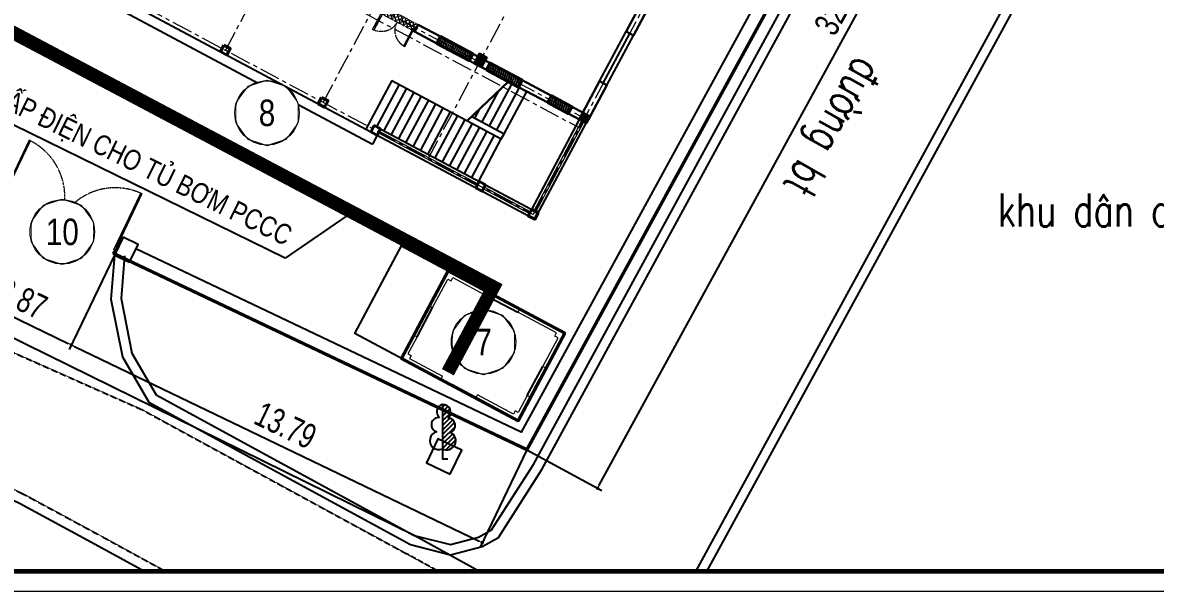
# Model space of a CAD drawing. Header units: millimetres. Extents: x -1075388 to -537338, y 70651 to 270651.
# Drawn here: x -903808 to -869556, y 97125 to 114321 of the extents above; entities that cross this region are included whole.
import ezdxf
from ezdxf.enums import TextEntityAlignment as Align
from ezdxf.xclip import XClip

# ---------------------------------------------------------------- set-up
doc = ezdxf.new("R2010")
doc.units = ezdxf.units.MM
doc.header["$LTSCALE"] = 5
doc.header["$XCLIPFRAME"] = 0
for name, pattern in [('CENTER', [2, 1.25, -0.25, 0.25, -0.25]), ('CENTER2', [28.575, 19.05, -3.175, 3.175, -3.175]), ('CENTERX2', [4, 2.5, -0.5, 0.5, -0.5]), ('DASHDOT', [1, 0.5, -0.25, 0, -0.25]), ('DASHED2', [0.375, 0.25, -0.125]), ('HIDDEN', [0.375, 0.25, -0.125]), ('HIDDEN2', [0.1875, 0.125, -0.0625])]:
    doc.linetypes.add(name, pattern=pattern)
doc.layers.get('0').update_dxf_attribs({"linetype": 'CENTER2'})
for name, color, linetype, lineweight in [('03', 252, 'Continuous', 30), ('BICO-4-NET CAT KT', 4, 'Continuous', 35), ('BICO-9-NÉT CỬA', 9, 'Continuous', 25), ('cat1', 30, 'Continuous', 50), ('cat2', 22, 'Continuous', 30), ('Khungten_LCDI', 7, 'Continuous', 25), ('LC Dim', 8, 'Continuous', 18), ('LC Hatch', 252, 'Continuous', 9), ('LC ISO', 153, 'Continuous', 13), ('LC Net dam 1', 30, 'Continuous', 30), ('LC Net dam2', 6, 'Continuous', 40), ('LC Net khuat', 4, 'HIDDEN', 13), ('LC Net manh', 9, 'Continuous', 5), ('LC Net thay', 7, 'Continuous', 25), ('LC Net truc', 79, 'DASHDOT', 13), ('LC Text1', 3, 'Continuous', 20), ('LC Text2', 7, 'Continuous', 25), ('manh1', 67, 'Continuous', 13), ('thay1', 63, 'Continuous', 18), ('truc', 76, 'CENTER', 9)]:
    doc.layers.add(name, color=color, linetype=linetype, lineweight=lineweight)
for name, color, linetype in [('bonhoa', 4, 'Continuous'), ('BOVIA', 1, 'Continuous'), ('DIA-VAT', 242, 'Continuous'), ('DUONGnhua', 14, 'Continuous'), ('KYHIEU', 7, 'Continuous'), ('NHA', 2, 'Continuous'), ('TEXT', 42, 'Continuous'), ('Tuongxay', 11, 'Continuous')]:
    doc.layers.add(name, color=color, linetype=linetype)
doc.styles.add('General text 2', font='arial.ttf')
doc.styles.add('HOATBIF', font='hoatbif.shx', dxfattribs={"width": 0.75})
doc.styles.add('Khungten', font='VHAVAN.TTF', dxfattribs={"width": 0.9, "height": 5000})
doc.styles.add('simli', font='vnsimli.shx', dxfattribs={"height": 2})
doc.styles.add('T2', font='VHARIAL.TTF', dxfattribs={"width": 0.8})
doc.styles.add('Title', font='VHBLACK.TTF')
doc.styles.add('VnArialH', font='VHARIAL.TTF')
doc.linetypes.add('FENCELINE2', pattern='A,0.25,-0.1,[132,ltypeshp.shx,S=0.1,R=0,X=-0.1,Y=0],-0.1,1', length=1.45)
doc.linetypes.add('HOT_WATER_SUPPLY', pattern='A,0.5,-0.2,["HW",Standard,S=0.1,R=0,X=-0.1,Y=-0.05],-0.2', length=0.9)
doc.dimstyles.new('1-100(1-50)', dxfattribs={"dimscale": 50, "dimtxt": 2.5, "dimasz": 0.35, "dimexe": 0.5, "dimexo": 0, "dimgap": 0.8, "dimtad": 1, "dimdec": 0, "dimzin": 0, "dimdsep": 46, "dimtxsty": 'HOATBIF', "dimblk1": 'DOT', "dimblk2": 'DOT', "dimsah": 1, "dimcen": -1, "dimdle": 1, "dimclrd": 256, "dimclre": 256, "dimclrt": 4, "dimadec": 3, "dimazin": 2, "dimtfac": 0.333333, "dimtdec": 0, "dimtix": 1, "dimtmove": 2, "dimatfit": 3, "dimldrblk": 'DOT', "dimfxl": 1, "dimtvp": 0.833333, "dimtolj": 1, "dimtzin": 0, "dimarcsym": 0})
doc.dimstyles.new('Copy of 1-110', dxfattribs={"dimscale": 110, "dimtxt": 2.5, "dimasz": 0.35, "dimexe": 0.5, "dimexo": 0, "dimgap": 0.8, "dimtad": 1, "dimdec": 0, "dimzin": 0, "dimdsep": 46, "dimtxsty": 'HOATBIF', "dimblk1": 'DOT', "dimblk2": 'DOT', "dimsah": 1, "dimcen": -1, "dimdle": 1, "dimclrd": 256, "dimclre": 256, "dimclrt": 4, "dimadec": 3, "dimazin": 2, "dimtfac": 0.333333, "dimtdec": 0, "dimtix": 1, "dimtmove": 2, "dimatfit": 3, "dimldrblk": 'DOT', "dimfxl": 1, "dimtvp": 0.833333, "dimtolj": 1, "dimtzin": 0, "dimarcsym": 0})
pattern_1 = [(45, (454471.276, -54365.36), (-33.6759605, 33.6759605), [])]

# ---------------------------------------------------------------- blocks, each defined once
blk = doc.blocks.new('*U72')
for p, q in [((-450, -90), (-450, -50)), ((-100, -70), (-450, -70)), ((-100, -90), (-100, -50)), ((-450, -1110), (-450, -1150)), ((-100, -1130), (-450, -1130)), ((-100, -1110), (-100, -1150))]:
    blk.add_line(p, q)
for points in [[(0, -50), (0, -90), (-550, -90), (-550, -50)], [(0, -1150), (0, -1110), (-550, -1110), (-550, -1150)]]:
    blk.add_lwpolyline(points, close=True)
at = {"linetype": 'HIDDEN2'}
for centre, start, end in [((0, -50), 180, 270), ((0, -1150), 90, 180)]:
    blk.add_arc(centre, 550, start, end, dxfattribs=at)
at = {"layer": '03'}
for points in [[(110, 0), (110, -60), (40, -60), (40, -50), (0, -50), (0, 0)], [(110, -1200), (110, -1140), (40, -1140), (40, -1150), (0, -1150), (0, -1200)]]:
    blk.add_lwpolyline(points, close=True, dxfattribs=at)
blk = doc.blocks.new('nhà cải tạo')
at = {"layer": 'LC Hatch'}
h = blk.add_hatch(dxfattribs=at)
h.set_pattern_fill('ANSI37', color=256, scale=30)
h.set_pattern_definition([(45, (472216.26, -12937.94), (-67.35192, 67.35192), []), (135, (472216.26, -12937.94), (-67.35192, -67.35192), [])])
h.paths.add_polyline_path([(250, -17510), (15, -17510), (15, -18710), (250, -18710)])
h = blk.add_hatch(dxfattribs=at)
h.set_pattern_fill('ANSI31', color=256, scale=15)
h.set_pattern_definition([(45, (454471.276, -52665.36), (-33.6759605, 33.6759605), [])])
h.paths.add_polyline_path([(250, -19475), (15, -19475), (15, -20575), (250, -20575)])
for points in [[(15, -20750), (15, -21000), (350, -21000), (350, -20750)], [(250, -24600), (15, -24600), (15, -24350), (250, -24350)]]:
    blk.add_hatch(color=256, dxfattribs=at).paths.add_polyline_path(points)
h = blk.add_hatch(dxfattribs=at)
h.set_pattern_fill('ANSI31', color=256, scale=15)
h.set_pattern_definition(pattern_1)
h.paths.add_polyline_path([(250, -21175), (15, -21175), (15, -22275), (250, -22275)])
h = blk.add_hatch(dxfattribs=at)
h.set_pattern_fill('ANSI31', color=256, scale=15)
h.set_pattern_definition(pattern_1)
h.paths.add_polyline_path([(250, -23275), (15, -23275), (15, -23975), (250, -23975)])
at = {"layer": 'BICO-4-NET CAT KT'}
for points in [[(-3065, -18965), (-3285, -18965), (-3285, -19185), (-3065, -19185)], [(-3065, -22565), (-3285, -22565), (-3285, -22785), (-3065, -22785)]]:
    blk.add_lwpolyline(points, close=True, dxfattribs=at)
at = {"layer": 'BICO-9-NÉT CỬA'}
for p, q in [((1325, -24350), (3025, -24350)), ((1325, -24475), (3025, -24475)), ((1325, -24600), (3025, -24600))]:
    blk.add_line(p, q, dxfattribs=at)
at = {"layer": 'cat2'}
blk.add_lwpolyline([(15, -21926), (-1615, -21384)], dxfattribs=at)
at = {"layer": 'LC ISO'}
blk.add_line((15, -19475), (15, -20575), dxfattribs=at)
at = {"layer": 'LC Net dam 1'}
for p, q in [((15, -19475), (15, -18710)), ((250, -18710), (15, -18710)), ((250, -19475), (250, -18710)), ((15, -19475), (250, -19475)), ((15, -21175), (15, -20575)), ((15, -20575), (250, -20575)), ((15, -20750), (15, -21000)), ((15, -20750), (15, -21000)), ((250, -21175), (250, -20575)), ((15, -21175), (250, -21175)), ((15, -23275), (15, -22275)), ((15, -22275), (250, -22275)), ((250, -23275), (250, -22275)), ((15, -23275), (250, -23275)), ((15, -24600), (15, -23975)), ((15, -23975), (250, -23975)), ((250, -24350), (250, -23975)), ((1325, -24600), (15, -24600)), ((250, -24600), (15, -24600)), ((250, -24600), (15, -24600)), ((1325, -24350), (250, -24350)), ((1325, -24350), (1325, -24600)), ((4425, -24350), (3025, -24350)), ((3025, -24350), (3025, -24600)), ((4425, -24600), (3025, -24600))]:
    blk.add_line(p, q, dxfattribs=at)
for points in [[(15, -20750), (15, -21000), (350, -21000), (350, -20750)], [(250, -24600), (15, -24600), (15, -24350), (250, -24350)]]:
    blk.add_lwpolyline(points, close=True, dxfattribs=at)
at = {"layer": 'LC Net dam2'}
for points in [[(-3065, -13815), (-3285, -13815), (-3285, -14035), (-3065, -14035)], [(-3065, -17165), (-3285, -17165), (-3285, -17385), (-3065, -17385)], [(15, -19475), (250, -19475), (250, -20575), (15, -20575)], [(15, -21175), (250, -21175), (250, -22275), (15, -22275)], [(15, -23275), (250, -23275), (250, -23975), (15, -23975)], [(-3065, -24365), (-3285, -24365), (-3285, -24585), (-3065, -24585)]]:
    blk.add_lwpolyline(points, close=True, dxfattribs=at)
at = {"layer": 'LC Net khuat', "ltscale": 30}
blk.add_lwpolyline([(15, -17510), (250, -17510), (250, -18710), (15, -18710)], close=True, dxfattribs=at)
at = {"layer": 'LC Net thay'}
for p, q in [((-3585, -1515), (-3585, -19185)), ((-3285, -1815), (-3285, -24585)), ((-1615, -18800), (-3285, -18800)), ((-1615, -18800), (-1615, -22550)), ((-3065, -19050), (-3065, -24365)), ((-1615, -19050), (-3065, -19050)), ((-3285, -19185), (-3585, -19185)), ((-1615, -19300), (-3065, -19300)), ((-1615, -19550), (-3065, -19550)), ((-1615, -19800), (-3065, -19800)), ((-1615, -20050), (-3065, -20050)), ((-1615, -20300), (-3065, -20300)), ((-1615, -20550), (-3065, -20550)), ((-1615, -20800), (-3065, -20800)), ((-1615, -21050), (-3065, -21050)), ((-1615, -21300), (-3065, -21300)), ((-1615, -21550), (-3065, -21550)), ((-1435, -21444), (-1435, -22550)), ((-1435, -21550), (-1116, -21550)), ((-1615, -21800), (-3065, -21800)), ((-1435, -21800), (-364, -21800)), ((-1615, -22050), (-3065, -22050)), ((-1435, -22050), (15, -22050)), ((-1615, -22300), (-3065, -22300)), ((-3065, -22550), (-1615, -22550)), ((-1615, -22550), (-1435, -22550)), ((-1435, -22300), (15, -22300)), ((-1435, -22550), (15, -22550)), ((-3285, -24585), (15, -24585)), ((-3065, -24365), (15, -24365))]:
    blk.add_line(p, q, dxfattribs=at)
at = {"layer": 'LC Net truc', "linetype": 'CENTERX2', "ltscale": 50}
for p, q in [((-3175, -125), (-3175, -24475)), ((-205, -125), (-205, -24475)), ((125, -125), (125, -24475)), ((22425, -13925), (-3175, -13925)), ((22425, -17275), (-3175, -17275)), ((22425, -20875), (-3175, -20875)), ((22425, -20875), (-3175, -20875)), ((22425, -24475), (-3175, -24475))]:
    blk.add_line(p, q, dxfattribs=at)
at = {"layer": 'manh1'}
for p, q in [((-3205, -19185), (-3205, -22565)), ((-3145, -19185), (-3145, -22565)), ((-3205, -22785), (-3205, -24365)), ((-3145, -22785), (-3145, -24365)), ((-3065, -24445), (15, -24445)), ((-3065, -24505), (15, -24505))]:
    blk.add_line(p, q, dxfattribs=at)
at = {"layer": 'LC ISO', "ltscale": 2, "xscale": -1, "rotation": 180}
blk.add_blockref('*U72', (22, -18710), dxfattribs=at)
blk = doc.blocks.new('C')
at = {"color": 3, "linetype": 'Continuous'}
for p, q in [((0, 1.628), (0.01, 1.638)), ((0, 1.559), (0.071, 1.63)), ((0, 1.42), (0.162, 1.582)), ((0, 1.282), (0.222, 1.504)), ((0, 1.143), (0.244, 1.387)), ((0, 1.004), (0.219, 1.223)), ((0, 0.866), (0.306, 1.172)), ((0, 0.727), (0.363, 1.09)), ((0, 0.589), (0.377, 0.965)), ((0, 0.45), (0.304, 0.754)), ((0.265, 0.784), (0.265, 0.784)), ((0.304, 0.754), (0.304, 0.754)), ((0.338, 0.719), (0.338, 0.719)), ((0, 0.312), (0.365, 0.676)), ((0.096, 0.269), (0.396, 0.569)), ((0.365, 0.676), (0.365, 0.676)), ((0.385, 0.627), (0.385, 0.627)), ((0.392, 0.496), (0.392, 0.496)), ((0.396, 0.569), (0.396, 0.569)), ((0.038, 0.28), (0.038, 0.28)), ((0.096, 0.269), (0.096, 0.269)), ((0.169, 0.273), (0.169, 0.273))]:
    blk.add_line(p, q, dxfattribs=at)
blk.add_lwpolyline([(0, 1.638), (0, 0), (0.158, 0)], dxfattribs=at)
for centre, radius, start, end in [((0.046, 1.419), 0.224, 101.8768, 232.5489), ((0.011, 1.405), 0.233, 312.41, 92.7521), ((-0.123, 1.027), 0.217, 81.1947, 255.8995), ((0.151, 1.004), 0.229, 294.0892, 85.6043), ((-0.115, 0.549), 0.274, 102.8246, 293.3267), ((0.118, 0.547), 0.279, 243.3664, 63.1012)]:
    blk.add_arc(centre, radius, start, end, dxfattribs=at)
blk = doc.blocks.new('Nen ht')
at = {"layer": 'bonhoa', "color": 250, "elevation": 92}
blk.add_lwpolyline([(17942, -18575), (18286, -17853), (17564, -17509), (17220, -18232)], close=True, dxfattribs=at)
at = {"layer": 'BOVIA', "color": 250, "flags": 128}
for points, elevation in [([(7790, -11952), (7682, -13283), (8027, -15024), (8829, -16396), (16742, -20707), (17944, -21012), (18904, -20764), (19402, -20486), (20715, -18436), (36017, 9670), (35779, 10263)], -18), ([(8089, -11976), (7985, -13266), (8312, -14916), (9046, -16173), (16852, -20425), (17944, -20702), (18791, -20483), (19190, -20261), (20456, -18283), (35686, 9690), (35500, 10151)], -2370), ([(35186, -30888), (24583, -25048), (24289, -24441), (24246, -23564), (40585, 6382), (41672, 6665), (42858, 6663), (46462, 4869)], -228), ([(35331, -30625), (24811, -24832), (24586, -24365), (24550, -23634), (40786, 6125), (41710, 6365), (42787, 6364), (46328, 4601)], -2370), ([(-52872, -23978), (-51110, -21077), (-48786, -18322), (-46361, -16253), (-42041, -13881), (-38125, -13202), (-16108, -12727), (-11498, -13489), (-6583, -14919), (10, -17281), (2345, -18240), (4919, -19455), (7208, -20693), (9835, -22130), (21622, -28541), (22246, -29449), (21918, -30349), (17809, -36439)], -2370)]:
    blk.add_lwpolyline(points, dxfattribs=dict(at, elevation=elevation))
at = {"layer": 'DIA-VAT', "color": 250, "linetype": 'HOT_WATER_SUPPLY', "elevation": -2370}
blk.add_lwpolyline([(35331, -30625), (24811, -24832), (16852, -20425), (504, -12385), (-6508, -9980), (-11424, -8644), (-16072, -7972), (-42817, -7728), (-43760, -3445)], dxfattribs=at)
at = {"layer": 'DUONGnhua', "color": 250, "linetype": 'DASHED2', "ltscale": 3, "elevation": -2370}
for points in [[(-45129, -487), (-45885, -2958), (-45942, -5364), (-45359, -6670), (-44503, -8062), (-42872, -8327), (-39595, -8394), (-16117, -8571), (-11546, -9232), (-6684, -10554), (481, -13011), (8612, -16620)], [(-53129, -23822), (-51354, -20901), (-48999, -18110), (-46533, -16004), (-42142, -13593), (-38154, -12902), (-16086, -12427), (-11431, -13196), (-6490, -14633), (118, -17001), (2466, -17965), (5054, -19187), (7351, -20429), (9979, -21866), (21828, -28312), (22581, -29406), (27070, -32922), (27070, -32922)], [(8612, -16620), (16631, -20988)], [(35029, -31144), (24354, -25265), (16631, -20988)]]:
    blk.add_lwpolyline(points, dxfattribs=at)
at = {"layer": 'Tuongxay', "color": 250}
for points, elevation in [([(35640, 10331), (20259, -17834), (8262, -12123)], -205), ([(35289, 10523), (20089, -17310), (8434, -11762)], -2370)]:
    blk.add_lwpolyline(points, dxfattribs=dict(at, elevation=elevation))
at = {"layer": 'Tuongxay', "color": 250, "elevation": -18}
blk.add_lwpolyline([(7790, -11952), (8240, -12169), (8501, -11628), (8050, -11411)], close=True, dxfattribs=at)
at = {"layer": 'Tuongxay', "color": 250, "xscale": 1000, "yscale": 1000, "zscale": 1300.000000046566}
blk.add_blockref('C', (17710, -18107, -2370), dxfattribs=at)
at = {"layer": 'KYHIEU', "color": 250, "lineweight": 0, "style": 'VnArialH', "width": 0.6}
for tag, p in [('DC-02', (-46804, -9650, -10682)), ('2.478', (-46804, -10928, -10682))]:
    blk.add_attdef(tag, text='', height=756, dxfattribs=at).set_placement(p, align=Align.CENTER)
at = {"layer": 'TEXT', "color": 250, "style": 'simli', "width": 0.75}
blk.add_text('®\xadêng bt', height=1000, rotation=240.5966, dxfattribs=at).set_placement((29111, -7870, -2370), align=Align.CENTER)
blk.add_text('khu d©n c\xad', height=1000, dxfattribs=at).set_placement((37410, -11091, -2370), align=Align.CENTER)
blk = doc.blocks.new('lcdi fix')
at = {"layer": 'Defpoints', "lineweight": 0}
blk.add_lwpolyline([(-1200, -14850), (-1200, 14850), (40800, 14850), (40800, -14850)], close=True, dxfattribs=at)
at = {"layer": 'Khungten_LCDI', "color": 5, "lineweight": 60}
blk.add_lwpolyline([(0, -14650), (0, 14650), (40600, 14650), (40600, -14650)], close=True, dxfattribs=at)
at = {"color": 7, "style": 'Khungten', "width": 0.8}
for tag, p in [('REVISION', (39499, -10746)), ('NGAYHT', (39546, -11609))]:
    blk.add_attdef(tag, text='', height=200, dxfattribs=at).set_placement(p, align=Align.CENTER)
at = {"layer": 'LC Text1', "style": 'Title', "width": 1.485915}
for tag, p, p2 in [('TENBANVE1', (36913, -8886), (40339, -8886)), ('TENBANVE2', (36913, -9562), (40339, -9562))]:
    blk.add_attdef(tag, text='', height=250, dxfattribs=at).set_placement(p, p2, align=Align.FIT)
at = {"layer": 'LC Text1', "style": 'Title', "width": 0.7}
blk.add_attdef('SOBANVE', text='', height=250, dxfattribs=at).set_placement((39562, -13896), align=Align.CENTER)
blk = doc.blocks.new('nha bom pccc')
at = {"linetype": 'HIDDEN', "ltscale": 2}
for p, q in [((1.6, -1.5), (1.6, 0.136)), ((5.6, -1.5), (5.6, -0.1)), ((5.6, -1.5), (1.6, -1.5)), ((3.326, -1.5), (5.6, -1.5))]:
    blk.add_line(p, q, dxfattribs=at)
at = {"layer": 'LC Net thay'}
for p, q in [((1.6, 1.5), (1.6, 1.5)), ((4.05, 1.5), (3.05, 1.5)), ((3.05, 1.39), (4.05, 1.39)), ((1.6, 0.3), (1.6, -0.7)), ((1.71, -0.7), (1.71, 0.3)), ((5.49, -0.7), (5.49, 0.3)), ((5.6, 0.3), (5.6, -0.7))]:
    blk.add_line(p, q, dxfattribs=at)
blk.add_lwpolyline([(5.6, 1.5), (5.6, -1.5), (0, -1.5), (0, 1.5), (5.6, 1.5)], dxfattribs=at)
at = {"layer": 'thay1'}
for p, q in [((3.05, 1.5), (3.05, 1.39)), ((4.05, 1.5), (4.05, 1.39)), ((1.6, 0.3), (1.71, 0.3)), ((5.6, 0.3), (5.49, 0.3)), ((1.6, -0.7), (1.71, -0.7)), ((5.6, -0.7), (5.49, -0.7)), ((2.95, -1.5), (2.95, -1.39)), ((4.15, -1.5), (4.15, -1.39))]:
    blk.add_line(p, q, dxfattribs=at)
for points in [[(1.6, 0.3), (1.6, 1.5), (3.05, 1.5)], [(1.71, 1.28), (1.82, 1.28), (1.82, 1.39)], [(1.82, 1.39), (3.05, 1.39)], [(5.6, 0.3), (5.6, 1.5), (4.05, 1.5)], [(5.38, 1.39), (4.05, 1.39)], [(5.49, 1.28), (5.38, 1.28), (5.38, 1.39)], [(1.71, 0.3), (1.71, 1.28)], [(5.49, 0.3), (5.49, 1.28)], [(1.6, -0.7), (1.6, -1.5), (2.95, -1.5)], [(1.71, -0.7), (1.71, -1.28)], [(5.6, -0.7), (5.6, -1.5), (4.15, -1.5)], [(5.49, -0.7), (5.49, -1.28)], [(1.71, -1.28), (1.82, -1.28), (1.82, -1.39)], [(5.49, -1.28), (5.38, -1.28), (5.38, -1.39)], [(1.82, -1.39), (2.95, -1.39)], [(5.38, -1.39), (4.15, -1.39)]]:
    blk.add_lwpolyline(points, dxfattribs=at)
blk = doc.blocks.new('*U75')
for p, q in [((100, -90), (100, -50)), ((100, -70), (1786, -70)), ((1786, -90), (1786, -50)), ((100, -3783), (100, -3823)), ((100, -3803), (1786, -3803)), ((1786, -3783), (1786, -3823))]:
    blk.add_line(p, q)
for points in [[(0, -50), (0, -90), (1886, -90), (1886, -50)], [(0, -3823), (0, -3783), (1886, -3783), (1886, -3823)]]:
    blk.add_lwpolyline(points, close=True)
at = {"linetype": 'HIDDEN2'}
for centre, start, end in [((0, -50), 270, 360), ((0, -3823), 0, 90)]:
    blk.add_arc(centre, 1886, start, end, dxfattribs=at)
at = {"layer": '03'}
for points in [[(-110, 0), (-110, -60), (-40, -60), (-40, -50), (0, -50), (0, 0)], [(-110, -3873), (-110, -3813), (-40, -3813), (-40, -3823), (0, -3823), (0, -3873)]]:
    blk.add_lwpolyline(points, close=True, dxfattribs=at)
blk = doc.blocks.new('*U70')
at = {"layer": 'Defpoints'}
blk.add_lwpolyline([(0, 4.25), (-2.5, 3.44), (-4.04, 1.31), (-4.04, -1.31), (-2.5, -3.44), (0, -4.25), (2.5, -3.44), (4.04, -1.31), (4.04, 1.31), (2.5, 3.44)], close=True, dxfattribs=at)
at = {"layer": 'LC Text1', "style": 'General text 2', "width": 0.8, "flags": 8}
blk.add_attdef('SYMBOL', text='', height=3.5, dxfattribs=at).set_placement((0, 0), align=Align.MIDDLE_CENTER)
blk.add_wipeout([(0, 4.25), (-2.5, 3.44), (-4.04, 1.31), (-4.04, -1.31), (-2.5, -3.44), (0, -4.25), (2.5, -3.44), (4.04, -1.31), (4.04, 1.31), (2.5, 3.44)]).dxf.layer = 'LC Net manh'
at = {"layer": 'LC ISO'}
blk.add_circle((0, 0), 4.25, dxfattribs=at)
blk = doc.blocks.new('DOT')
at = {"color": 0, "linetype": 'ByBlock'}
blk.add_line((-0.5, 0), (-1, 0), dxfattribs=at)
at = {"color": 0, "linetype": 'ByBlock', "const_width": 0.5}
blk.add_lwpolyline([(-0.25, 0, 1), (0.25, 0, 1)], format="xyb", close=True, dxfattribs=at)
blk = doc.blocks.new('*D125')
at = {"layer": 'Defpoints', "color": 0, "transparency": 16777216}
for p in [(-904536, 108932, 37), (-901029, 107292, 23), (-902335, 104577)]:
    blk.add_point(p, dxfattribs=at)
at = {"layer": 'LC Dim', "lineweight": -2, "transparency": 16777216}
for p, q in [((-904536, 108932), (-905889, 106121)), ((-901029, 107292), (-902400, 104442)), ((-905729, 106210), (-902430, 104623))]:
    blk.add_line(p, q, dxfattribs=at)
at = {"layer": 'LC Dim', "lineweight": -2, "transparency": 16777216, "xscale": 105, "yscale": 105, "zscale": 105}
for p, rotation in [((-905824, 106256), 154.3052127332305), ((-902335, 104577), 334.3052127332306)]:
    blk.add_blockref('DOT', p, dxfattribs=dict(at, rotation=rotation))
at = {"layer": 'LC Dim', "color": 4, "transparency": 16777216, "insert": (-903813, 105971), "char_height": 750, "attachment_point": 5, "rotation": 334.3052, "style": 'HOATBIF'}
blk.add_mtext('\\A1;3.87', dxfattribs=at)
blk = doc.blocks.new('_Dot')
at = {"color": 0, "linetype": 'ByBlock', "lineweight": -2}
blk.add_line((-0.5, 0), (-1, 0), dxfattribs=at)
at = {"color": 0, "linetype": 'ByBlock', "const_width": 0.5}
blk.add_lwpolyline([(-0.25, 0, 1), (0.25, 0, 1)], format="xyb", close=True, dxfattribs=at)
blk = doc.blocks.new('*D126')
at = {"layer": 'Defpoints', "color": 0, "transparency": 16777216}
for p in [(-901029, 107292, 23), (-888559, 101409, 37), (-889911, 98599)]:
    blk.add_point(p, dxfattribs=at)
at = {"layer": 'LC Dim', "lineweight": -2, "transparency": 16777216}
for p, q in [((-901029, 107292), (-902400, 104442)), ((-902240, 104532), (-890006, 98645)), ((-888559, 101409), (-889977, 98464))]:
    blk.add_line(p, q, dxfattribs=at)
at = {"layer": 'LC Dim', "lineweight": -2, "transparency": 16777216, "xscale": 105, "yscale": 105, "zscale": 105}
for p, rotation in [((-902335, 104577), 154.3052127332305), ((-889911, 98599), 334.3052127332306)]:
    blk.add_blockref('DOT', p, dxfattribs=dict(at, rotation=rotation))
at = {"layer": 'LC Dim', "color": 4, "transparency": 16777216, "insert": (-895857, 102142), "char_height": 750, "attachment_point": 5, "rotation": 334.3052, "style": 'HOATBIF'}
blk.add_mtext('\\A1;13.79', dxfattribs=at)
blk = doc.blocks.new('*D127')
at = {"layer": 'Defpoints', "color": 0, "transparency": 16777216}
for p in [(-872889, 130089, 37), (-870753, 128922), (-888559, 101409)]:
    blk.add_point(p, dxfattribs=at)
at = {"layer": 'LC Dim', "lineweight": -2, "transparency": 16777216}
for p, q in [((-872889, 130089), (-870621, 128850)), ((-886373, 100334), (-870803, 128829)), ((-888559, 101409), (-886292, 100170))]:
    blk.add_line(p, q, dxfattribs=at)
at = {"layer": 'LC Dim', "lineweight": -2, "transparency": 16777216, "xscale": 105, "yscale": 105, "zscale": 105}
for p, rotation in [((-870753, 128922), 61.34759104070087), ((-886423, 100242), 241.3475910407009)]:
    blk.add_blockref('DOT', p, dxfattribs=dict(at, rotation=rotation))
at = {"layer": 'LC Dim', "color": 4, "transparency": 16777216, "insert": (-879128, 114877), "char_height": 750, "attachment_point": 5, "rotation": 61.3476, "style": 'HOATBIF'}
blk.add_mtext('\\A1;32.68', dxfattribs=at)

msp = doc.modelspace()

# ---------------------------------------------------------------- linework, layer by layer
at = {"layer": 'cat1', "color": 202, "linetype": 'FENCELINE2', "ltscale": 200, "const_width": 100, "elevation": 37.298}
msp.add_lwpolyline([(-872888.888, 130088.835), (-888559.462, 101409.419), (-901067.332, 107346.876)], dxfattribs=at)
at = {"layer": 'LC Net dam2', "elevation": -2329}
msp.add_lwpolyline([(-890944.045, 106814.82), (-887414.996, 104931.787), (-888827.271, 102285), (-892356.32, 104168.033)], close=True, dxfattribs=at)

# ---------------------------------------------------------------- block references
at = {"layer": 'LC ISO', "ltscale": 2, "rotation": 64.60641247743432}
msp.add_blockref('*U75', (-904464.628, 109081.329, 37.298), dxfattribs=at)
at = {"layer": 'LC Net dam2', "xscale": 1000, "yscale": 1000, "zscale": 1000, "rotation": 331.9164751908809}
msp.add_blockref('nha bom pccc', (-893061.802, 106244.64, -2329), dxfattribs=at)
at = {"layer": 'LC Net thay', "xscale": 3.000000000001631, "yscale": 3.000000000001631, "zscale": 3.000000000001631}
msp.add_blockref('lcdi fix', (-945787.665, 141674.99, -2329), dxfattribs=at)
at = {"layer": 'NHA'}
ref = msp.add_blockref('Nen ht', (-908818.656, 119243.518, 41.497), dxfattribs=at)
XClip(ref).set_block_clipping_path([(-36969.0091810265, -21518.5280143177), (72831.0680443905, 66381.4719856854)])
at = {"layer": 'truc', "rotation": 61.91647995739579}
msp.add_blockref('nhà cải tạo', (-908468.931, 122845.819, -2329), dxfattribs=at)

# ---------------------------------------------------------------- dimensions: what is measured, and where the dimension line sits
at = {"layer": 'LC Dim'}
dim = msp.add_aligned_dim(p1=(-888559.462, 101409.419), p2=(-872888.888, 130088.835, 37.298), distance=-2434.301, dimstyle='Copy of 1-110', override={"dimscale": 300, "dimdec": 2, "dimlfac": 0.001}, dxfattribs=at)
dim.commit()
dim.dimension.update_dxf_attribs({"geometry": '*D127', "text_midpoint": (-879127.657, 114876.781)})

# ---------------------------------------------------------------- next in the draw order: block references
at = {"layer": 'LC Net manh'}
ref = msp.add_blockref('*U70', (-896418.643, 111593.562), dxfattribs=dict(at, xscale=228.7058764209121, yscale=228.7058764209121, zscale=228.7058764209121))
ref.add_attrib('SYMBOL', '8', dxfattribs={"layer": 'LC Text1', "height": 800.471, "style": 'General text 2', "width": 0.8}).set_placement((-896418.643, 111593.562), align=Align.MIDDLE_CENTER)
ref = msp.add_blockref('*U70', (-902608.961, 107995.385), dxfattribs=dict(at, xscale=228.7058764209121, yscale=228.7058764209121, zscale=228.7058764209121))
ref.add_attrib('SYMBOL', '10', dxfattribs={"layer": 'LC Text1', "height": 800.4706, "style": 'General text 2', "width": 0.8}).set_placement((-902608.961, 107995.385), align=Align.MIDDLE_CENTER)
ref = msp.add_blockref('*U70', (-889870.133, 104666.068), dxfattribs=dict(at, xscale=228.7058764209121, yscale=228.7058764209121, zscale=228.7058764209121))
ref.add_attrib('SYMBOL', '7', dxfattribs={"layer": 'LC Text1', "height": 800.471, "style": 'General text 2', "width": 0.8}).set_placement((-889870.133, 104666.068), align=Align.MIDDLE_CENTER)

# ---------------------------------------------------------------- next in the draw order: linework, layer by layer
at = {"layer": 'LC Net dam2', "color": 1, "linetype": 'HOT_WATER_SUPPLY', "ltscale": 0.5, "const_width": 409.091, "elevation": -2329}
msp.add_lwpolyline([(-908660.845, 121225.999), (-910635.492, 117483.395), (-889573.461, 106326.926), (-890949.797, 103750.408)], dxfattribs=at)

# ---------------------------------------------------------------- next in the draw order: texts
at = {"layer": 'LC Text2', "style": 'T2', "width": 0.8}
msp.add_text('cÊp ®iÖn cho tñ b¬m pccc', height=613.63634, rotation=333.89673, dxfattribs=at).set_placement((-904840.971, 111961.369))

# ---------------------------------------------------------------- next in the draw order: dimensions: what is measured, and where the dimension line sits
at = {"layer": 'LC Dim'}
for base, p1, p2, picture, middle in [((-902334.985, 104577.127), (-904535.903, 108931.861, 37.298), (-901028.851, 107291.705, 23.486), '*D125', (-903812.625, 105970.588)), ((-889911.476, 98599.488), (-901028.851, 107291.705, 23.486), (-888559.462, 101409.419, 37.298), '*D126', (-895856.58, 102142.494))]:
    dim = msp.add_linear_dim(base=base, p1=p1, p2=p2, angle=154.3052127, dimstyle='Copy of 1-110', override={"dimscale": 300, "dimdec": 2, "dimlfac": 0.001}, dxfattribs=at)
    dim.commit()
    dim.dimension.update_dxf_attribs({"geometry": picture, "text_midpoint": middle})

# ---------------------------------------------------------------- next in the draw order: leaders
msp.add_leader([(-893839.182, 108586.46), (-895865.881, 107195.183), (-905067.503, 111703.663)], dimstyle='1-100(1-50)', override={"dimscale": 0.15, "dimasz": 4, "dimdec": 2}, dxfattribs=at)

doc.saveas('drawing.dxf')
